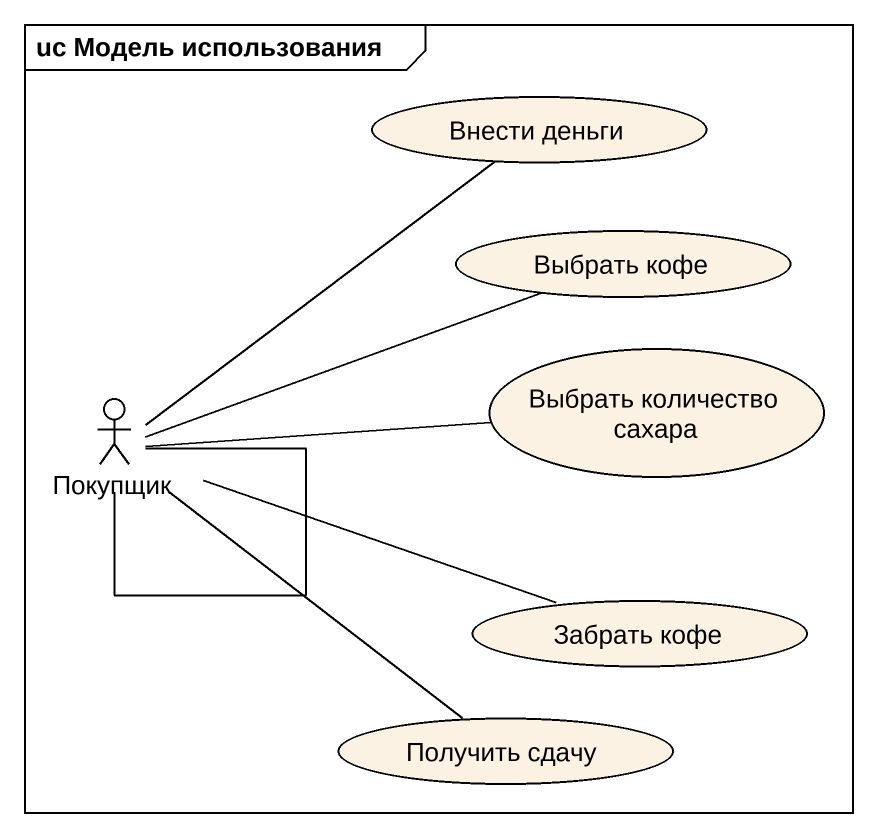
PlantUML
@startuml
mainframe uc Модель использования
usecase "Внести деньги" as Внести_деньги
usecase "Выбрать кофе" as Выбрать_кофе
usecase "Выбрать количество сахара" as Выбрать_количество_сахара
actor Покупщик
usecase "Забрать кофе" as Забрать_кофе
usecase "Получить сдачу" as Получить_сдачу
Покупщик -up- Внести_деньги
Покупщик -right- Выбрать_кофе
Покупщик -right- Выбрать_количество_сахара
Покупщик -- Покупщик
Покупщик -right- Забрать_кофе
Покупщик -- Получить_сдачу
@enduml
